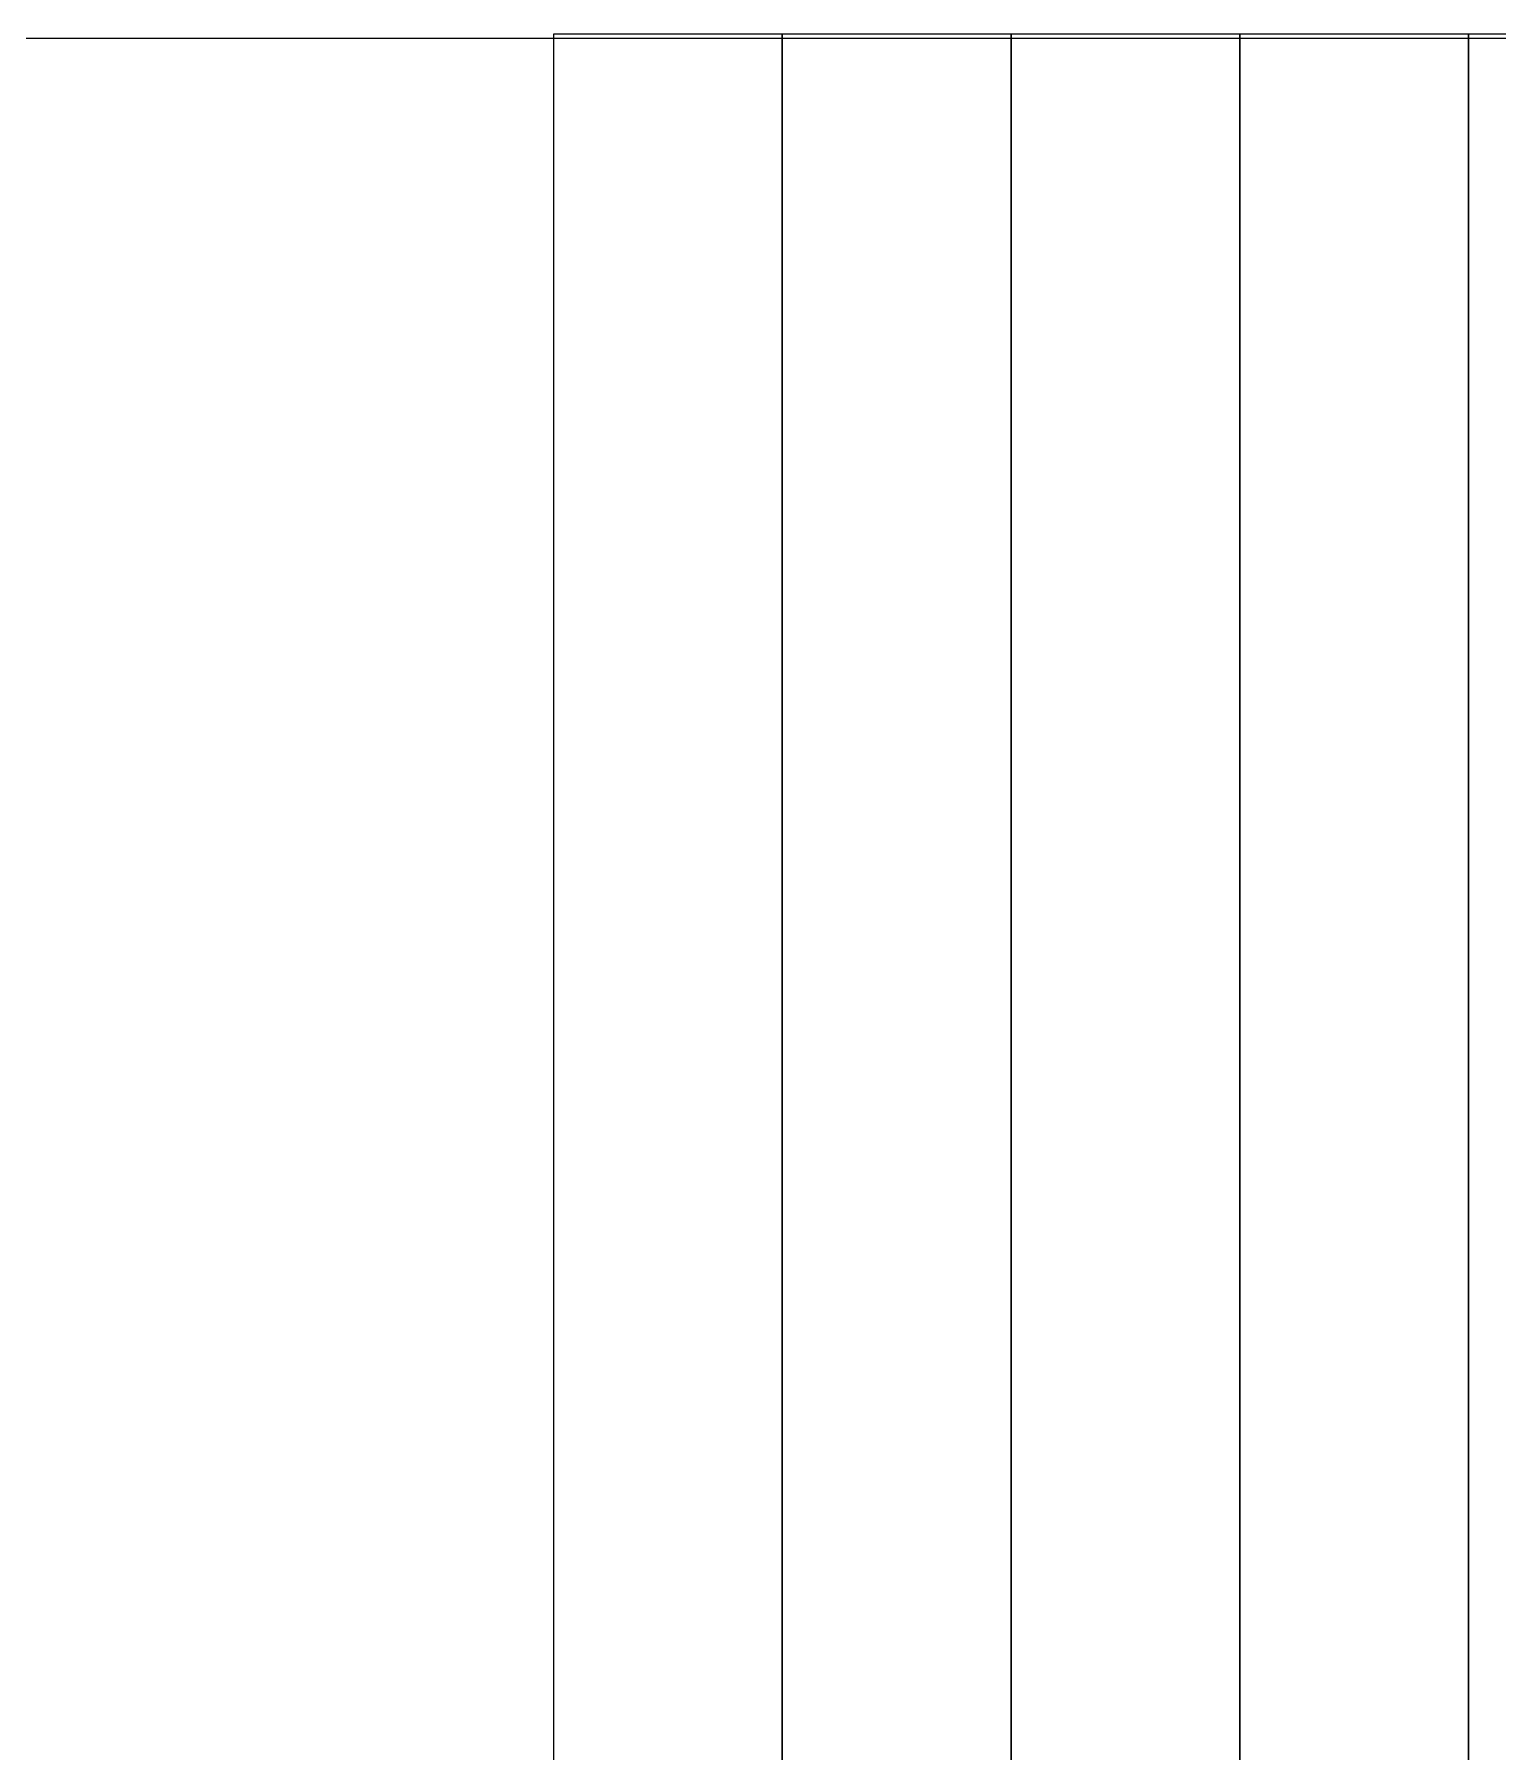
# Model space of a CAD drawing. Extents: x -19 to 297, y 0 to 420.
# Drawn here: x 231.024 to 234.222, y 267.773 to 271.527 of the extents above; entities that cross this region are included whole.
import ezdxf

# ---------------------------------------------------------------- set-up
doc = ezdxf.new("R2010")
doc.units = 0
doc.header["$MEASUREMENT"] = 0
doc.linetypes.add('K5LT_BASIC', pattern=[0])
doc.layers.add('Системный слой', color=7, linetype='Continuous')

# ---------------------------------------------------------------- blocks, each defined once
blk = doc.blocks.new('*U')
at = {"layer": 'Системный слой', "color": 5, "linetype": 'K5LT_BASIC'}
for p, q in [((232.658, 271.5271), (232.158, 271.5271)), ((232.158, 271.5271), (232.158, 264.4772)), ((233.158, 271.5271), (232.658, 271.5271)), ((232.658, 271.5271), (232.658, 264.4772)), ((232.658, 264.4772), (232.658, 271.5271)), ((233.658, 271.5271), (233.158, 271.5271)), ((233.158, 271.5271), (233.158, 264.4772)), ((233.158, 264.4772), (233.158, 271.5271)), ((234.158, 271.5271), (233.658, 271.5271)), ((233.658, 271.5271), (233.658, 264.4772)), ((233.658, 264.4772), (233.658, 271.5271)), ((234.658, 271.5271), (234.158, 271.5271)), ((234.158, 271.5271), (234.158, 264.4772)), ((234.158, 264.4772), (234.158, 271.5271))]:
    blk.add_line(p, q, dxfattribs=at)

msp = doc.modelspace()

# ---------------------------------------------------------------- linework, layer by layer
at = {"layer": 'Системный слой', "color": 5, "linetype": 'K5LT_BASIC'}
msp.add_line((226.1662, 271.519), (240.1662, 271.519), dxfattribs=at)

# ---------------------------------------------------------------- block references
at = {"layer": 'Системный слой'}
msp.add_blockref('*U', (0, 0), dxfattribs=at)
msp.add_blockref('*U', (0, 0), dxfattribs=at)
msp.add_blockref('*U', (0, 0), dxfattribs=at)
msp.add_blockref('*U', (0, 0), dxfattribs=at)
msp.add_blockref('*U', (0, 0), dxfattribs=at)
msp.add_blockref('*U', (0, 0), dxfattribs=at)
msp.add_blockref('*U', (0, 0), dxfattribs=at)
msp.add_blockref('*U', (0, 0), dxfattribs=at)
msp.add_blockref('*U', (0, 0), dxfattribs=at)
msp.add_blockref('*U', (0, 0), dxfattribs=at)
msp.add_blockref('*U', (0, 0), dxfattribs=at)
msp.add_blockref('*U', (0, 0), dxfattribs=at)
msp.add_blockref('*U', (0, 0), dxfattribs=at)
msp.add_blockref('*U', (0, 0), dxfattribs=at)
msp.add_blockref('*U', (0, 0), dxfattribs=at)
msp.add_blockref('*U', (0, 0), dxfattribs=at)
msp.add_blockref('*U', (0, 0), dxfattribs=at)
msp.add_blockref('*U', (0, 0), dxfattribs=at)
msp.add_blockref('*U', (0, 0), dxfattribs=at)
msp.add_blockref('*U', (0, 0), dxfattribs=at)
msp.add_blockref('*U', (0, 0), dxfattribs=at)
msp.add_blockref('*U', (0, 0), dxfattribs=at)
msp.add_blockref('*U', (0, 0), dxfattribs=at)
msp.add_blockref('*U', (0, 0), dxfattribs=at)
msp.add_blockref('*U', (0, 0), dxfattribs=at)
msp.add_blockref('*U', (0, 0), dxfattribs=at)
msp.add_blockref('*U', (0, 0), dxfattribs=at)
msp.add_blockref('*U', (0, 0), dxfattribs=at)
msp.add_blockref('*U', (0, 0), dxfattribs=at)
msp.add_blockref('*U', (0, 0), dxfattribs=at)
msp.add_blockref('*U', (0, 0), dxfattribs=at)
msp.add_blockref('*U', (0, 0), dxfattribs=at)
msp.add_blockref('*U', (0, 0), dxfattribs=at)
msp.add_blockref('*U', (0, 0), dxfattribs=at)
msp.add_blockref('*U', (0, 0), dxfattribs=at)
msp.add_blockref('*U', (0, 0), dxfattribs=at)
msp.add_blockref('*U', (0, 0), dxfattribs=at)
msp.add_blockref('*U', (0, 0), dxfattribs=at)
msp.add_blockref('*U', (0, 0), dxfattribs=at)
msp.add_blockref('*U', (0, 0), dxfattribs=at)
msp.add_blockref('*U', (0, 0), dxfattribs=at)
msp.add_blockref('*U', (0, 0), dxfattribs=at)
msp.add_blockref('*U', (0, 0), dxfattribs=at)
msp.add_blockref('*U', (0, 0), dxfattribs=at)
msp.add_blockref('*U', (0, 0), dxfattribs=at)
msp.add_blockref('*U', (0, 0), dxfattribs=at)
msp.add_blockref('*U', (0, 0), dxfattribs=at)
msp.add_blockref('*U', (0, 0), dxfattribs=at)
msp.add_blockref('*U', (0, 0), dxfattribs=at)
msp.add_blockref('*U', (0, 0), dxfattribs=at)
msp.add_blockref('*U', (0, 0), dxfattribs=at)
msp.add_blockref('*U', (0, 0), dxfattribs=at)
msp.add_blockref('*U', (0, 0), dxfattribs=at)
msp.add_blockref('*U', (0, 0), dxfattribs=at)
msp.add_blockref('*U', (0, 0), dxfattribs=at)
msp.add_blockref('*U', (0, 0), dxfattribs=at)
msp.add_blockref('*U', (0, 0), dxfattribs=at)
msp.add_blockref('*U', (0, 0), dxfattribs=at)
msp.add_blockref('*U', (0, 0), dxfattribs=at)
msp.add_blockref('*U', (0, 0), dxfattribs=at)
msp.add_blockref('*U', (0, 0), dxfattribs=at)
msp.add_blockref('*U', (0, 0), dxfattribs=at)
msp.add_blockref('*U', (0, 0), dxfattribs=at)
msp.add_blockref('*U', (0, 0), dxfattribs=at)
msp.add_blockref('*U', (0, 0), dxfattribs=at)
msp.add_blockref('*U', (0, 0), dxfattribs=at)
msp.add_blockref('*U', (0, 0), dxfattribs=at)
msp.add_blockref('*U', (0, 0), dxfattribs=at)
msp.add_blockref('*U', (0, 0), dxfattribs=at)
msp.add_blockref('*U', (0, 0), dxfattribs=at)
msp.add_blockref('*U', (0, 0), dxfattribs=at)
msp.add_blockref('*U', (0, 0), dxfattribs=at)
msp.add_blockref('*U', (0, 0), dxfattribs=at)
msp.add_blockref('*U', (0, 0), dxfattribs=at)
msp.add_blockref('*U', (0, 0), dxfattribs=at)
msp.add_blockref('*U', (0, 0), dxfattribs=at)
msp.add_blockref('*U', (0, 0), dxfattribs=at)
msp.add_blockref('*U', (0, 0), dxfattribs=at)
msp.add_blockref('*U', (0, 0), dxfattribs=at)
msp.add_blockref('*U', (0, 0), dxfattribs=at)
msp.add_blockref('*U', (0, 0), dxfattribs=at)
msp.add_blockref('*U', (0, 0), dxfattribs=at)
msp.add_blockref('*U', (0, 0), dxfattribs=at)
msp.add_blockref('*U', (0, 0), dxfattribs=at)
msp.add_blockref('*U', (0, 0), dxfattribs=at)
msp.add_blockref('*U', (0, 0), dxfattribs=at)
msp.add_blockref('*U', (0, 0), dxfattribs=at)
msp.add_blockref('*U', (0, 0), dxfattribs=at)
msp.add_blockref('*U', (0, 0), dxfattribs=at)
msp.add_blockref('*U', (0, 0), dxfattribs=at)
msp.add_blockref('*U', (0, 0), dxfattribs=at)
msp.add_blockref('*U', (0, 0), dxfattribs=at)
msp.add_blockref('*U', (0, 0), dxfattribs=at)
msp.add_blockref('*U', (0, 0), dxfattribs=at)
msp.add_blockref('*U', (0, 0), dxfattribs=at)
msp.add_blockref('*U', (0, 0), dxfattribs=at)
msp.add_blockref('*U', (0, 0), dxfattribs=at)
msp.add_blockref('*U', (0, 0), dxfattribs=at)
msp.add_blockref('*U', (0, 0), dxfattribs=at)
msp.add_blockref('*U', (0, 0), dxfattribs=at)
msp.add_blockref('*U', (0, 0), dxfattribs=at)
msp.add_blockref('*U', (0, 0), dxfattribs=at)
msp.add_blockref('*U', (0, 0), dxfattribs=at)
msp.add_blockref('*U', (0, 0), dxfattribs=at)
msp.add_blockref('*U', (0, 0), dxfattribs=at)
msp.add_blockref('*U', (0, 0), dxfattribs=at)
msp.add_blockref('*U', (0, 0), dxfattribs=at)
msp.add_blockref('*U', (0, 0), dxfattribs=at)
msp.add_blockref('*U', (0, 0), dxfattribs=at)
msp.add_blockref('*U', (0, 0), dxfattribs=at)
msp.add_blockref('*U', (0, 0), dxfattribs=at)
msp.add_blockref('*U', (0, 0), dxfattribs=at)
msp.add_blockref('*U', (0, 0), dxfattribs=at)
msp.add_blockref('*U', (0, 0), dxfattribs=at)
msp.add_blockref('*U', (0, 0), dxfattribs=at)
msp.add_blockref('*U', (0, 0), dxfattribs=at)
msp.add_blockref('*U', (0, 0), dxfattribs=at)
msp.add_blockref('*U', (0, 0), dxfattribs=at)
msp.add_blockref('*U', (0, 0), dxfattribs=at)
msp.add_blockref('*U', (0, 0), dxfattribs=at)
msp.add_blockref('*U', (0, 0), dxfattribs=at)
msp.add_blockref('*U', (0, 0), dxfattribs=at)
msp.add_blockref('*U', (0, 0), dxfattribs=at)
msp.add_blockref('*U', (0, 0), dxfattribs=at)
msp.add_blockref('*U', (0, 0), dxfattribs=at)
msp.add_blockref('*U', (0, 0), dxfattribs=at)
msp.add_blockref('*U', (0, 0), dxfattribs=at)
msp.add_blockref('*U', (0, 0), dxfattribs=at)
msp.add_blockref('*U', (0, 0), dxfattribs=at)
msp.add_blockref('*U', (0, 0), dxfattribs=at)
msp.add_blockref('*U', (0, 0), dxfattribs=at)
msp.add_blockref('*U', (0, 0), dxfattribs=at)
msp.add_blockref('*U', (0, 0), dxfattribs=at)
msp.add_blockref('*U', (0, 0), dxfattribs=at)
msp.add_blockref('*U', (0, 0), dxfattribs=at)
msp.add_blockref('*U', (0, 0), dxfattribs=at)
msp.add_blockref('*U', (0, 0), dxfattribs=at)
msp.add_blockref('*U', (0, 0), dxfattribs=at)
msp.add_blockref('*U', (0, 0), dxfattribs=at)
msp.add_blockref('*U', (0, 0), dxfattribs=at)
msp.add_blockref('*U', (0, 0), dxfattribs=at)
msp.add_blockref('*U', (0, 0), dxfattribs=at)
msp.add_blockref('*U', (0, 0), dxfattribs=at)
msp.add_blockref('*U', (0, 0), dxfattribs=at)
msp.add_blockref('*U', (0, 0), dxfattribs=at)
msp.add_blockref('*U', (0, 0), dxfattribs=at)
msp.add_blockref('*U', (0, 0), dxfattribs=at)
msp.add_blockref('*U', (0, 0), dxfattribs=at)
msp.add_blockref('*U', (0, 0), dxfattribs=at)
msp.add_blockref('*U', (0, 0), dxfattribs=at)
msp.add_blockref('*U', (0, 0), dxfattribs=at)
msp.add_blockref('*U', (0, 0), dxfattribs=at)
msp.add_blockref('*U', (0, 0), dxfattribs=at)
msp.add_blockref('*U', (0, 0), dxfattribs=at)
msp.add_blockref('*U', (0, 0), dxfattribs=at)
msp.add_blockref('*U', (0, 0), dxfattribs=at)
msp.add_blockref('*U', (0, 0), dxfattribs=at)
msp.add_blockref('*U', (0, 0), dxfattribs=at)
msp.add_blockref('*U', (0, 0), dxfattribs=at)
msp.add_blockref('*U', (0, 0), dxfattribs=at)
msp.add_blockref('*U', (0, 0), dxfattribs=at)
msp.add_blockref('*U', (0, 0), dxfattribs=at)
msp.add_blockref('*U', (0, 0), dxfattribs=at)
msp.add_blockref('*U', (0, 0), dxfattribs=at)
msp.add_blockref('*U', (0, 0), dxfattribs=at)
msp.add_blockref('*U', (0, 0), dxfattribs=at)
msp.add_blockref('*U', (0, 0), dxfattribs=at)
msp.add_blockref('*U', (0, 0), dxfattribs=at)
msp.add_blockref('*U', (0, 0), dxfattribs=at)
msp.add_blockref('*U', (0, 0), dxfattribs=at)
msp.add_blockref('*U', (0, 0), dxfattribs=at)
msp.add_blockref('*U', (0, 0), dxfattribs=at)
msp.add_blockref('*U', (0, 0), dxfattribs=at)
msp.add_blockref('*U', (0, 0), dxfattribs=at)
msp.add_blockref('*U', (0, 0), dxfattribs=at)
msp.add_blockref('*U', (0, 0), dxfattribs=at)
msp.add_blockref('*U', (0, 0), dxfattribs=at)
msp.add_blockref('*U', (0, 0), dxfattribs=at)
msp.add_blockref('*U', (0, 0), dxfattribs=at)
msp.add_blockref('*U', (0, 0), dxfattribs=at)
msp.add_blockref('*U', (0, 0), dxfattribs=at)
msp.add_blockref('*U', (0, 0), dxfattribs=at)
msp.add_blockref('*U', (0, 0), dxfattribs=at)
msp.add_blockref('*U', (0, 0), dxfattribs=at)
msp.add_blockref('*U', (0, 0), dxfattribs=at)
msp.add_blockref('*U', (0, 0), dxfattribs=at)
msp.add_blockref('*U', (0, 0), dxfattribs=at)
msp.add_blockref('*U', (0, 0), dxfattribs=at)
msp.add_blockref('*U', (0, 0), dxfattribs=at)
msp.add_blockref('*U', (0, 0), dxfattribs=at)
msp.add_blockref('*U', (0, 0), dxfattribs=at)
msp.add_blockref('*U', (0, 0), dxfattribs=at)
msp.add_blockref('*U', (0, 0), dxfattribs=at)
msp.add_blockref('*U', (0, 0), dxfattribs=at)
msp.add_blockref('*U', (0, 0), dxfattribs=at)
msp.add_blockref('*U', (0, 0), dxfattribs=at)
msp.add_blockref('*U', (0, 0), dxfattribs=at)
msp.add_blockref('*U', (0, 0), dxfattribs=at)
msp.add_blockref('*U', (0, 0), dxfattribs=at)
msp.add_blockref('*U', (0, 0), dxfattribs=at)
msp.add_blockref('*U', (0, 0), dxfattribs=at)
msp.add_blockref('*U', (0, 0), dxfattribs=at)
msp.add_blockref('*U', (0, 0), dxfattribs=at)
msp.add_blockref('*U', (0, 0), dxfattribs=at)
msp.add_blockref('*U', (0, 0), dxfattribs=at)
msp.add_blockref('*U', (0, 0), dxfattribs=at)
msp.add_blockref('*U', (0, 0), dxfattribs=at)
msp.add_blockref('*U', (0, 0), dxfattribs=at)
msp.add_blockref('*U', (0, 0), dxfattribs=at)
msp.add_blockref('*U', (0, 0), dxfattribs=at)
msp.add_blockref('*U', (0, 0), dxfattribs=at)
msp.add_blockref('*U', (0, 0), dxfattribs=at)
msp.add_blockref('*U', (0, 0), dxfattribs=at)
msp.add_blockref('*U', (0, 0), dxfattribs=at)
msp.add_blockref('*U', (0, 0), dxfattribs=at)
msp.add_blockref('*U', (0, 0), dxfattribs=at)
msp.add_blockref('*U', (0, 0), dxfattribs=at)
msp.add_blockref('*U', (0, 0), dxfattribs=at)
msp.add_blockref('*U', (0, 0), dxfattribs=at)
msp.add_blockref('*U', (0, 0), dxfattribs=at)
msp.add_blockref('*U', (0, 0), dxfattribs=at)
msp.add_blockref('*U', (0, 0), dxfattribs=at)
msp.add_blockref('*U', (0, 0), dxfattribs=at)
msp.add_blockref('*U', (0, 0), dxfattribs=at)
msp.add_blockref('*U', (0, 0), dxfattribs=at)
msp.add_blockref('*U', (0, 0), dxfattribs=at)
msp.add_blockref('*U', (0, 0), dxfattribs=at)
msp.add_blockref('*U', (0, 0), dxfattribs=at)
msp.add_blockref('*U', (0, 0), dxfattribs=at)
msp.add_blockref('*U', (0, 0), dxfattribs=at)
msp.add_blockref('*U', (0, 0), dxfattribs=at)
msp.add_blockref('*U', (0, 0), dxfattribs=at)
msp.add_blockref('*U', (0, 0), dxfattribs=at)
msp.add_blockref('*U', (0, 0), dxfattribs=at)
msp.add_blockref('*U', (0, 0), dxfattribs=at)
msp.add_blockref('*U', (0, 0), dxfattribs=at)
msp.add_blockref('*U', (0, 0), dxfattribs=at)
msp.add_blockref('*U', (0, 0), dxfattribs=at)
msp.add_blockref('*U', (0, 0), dxfattribs=at)
msp.add_blockref('*U', (0, 0), dxfattribs=at)
msp.add_blockref('*U', (0, 0), dxfattribs=at)
msp.add_blockref('*U', (0, 0), dxfattribs=at)
msp.add_blockref('*U', (0, 0), dxfattribs=at)
msp.add_blockref('*U', (0, 0), dxfattribs=at)
msp.add_blockref('*U', (0, 0), dxfattribs=at)
msp.add_blockref('*U', (0, 0), dxfattribs=at)
msp.add_blockref('*U', (0, 0), dxfattribs=at)
msp.add_blockref('*U', (0, 0), dxfattribs=at)
msp.add_blockref('*U', (0, 0), dxfattribs=at)
msp.add_blockref('*U', (0, 0), dxfattribs=at)
msp.add_blockref('*U', (0, 0), dxfattribs=at)
msp.add_blockref('*U', (0, 0), dxfattribs=at)
msp.add_blockref('*U', (0, 0), dxfattribs=at)
msp.add_blockref('*U', (0, 0), dxfattribs=at)
msp.add_blockref('*U', (0, 0), dxfattribs=at)
msp.add_blockref('*U', (0, 0), dxfattribs=at)
msp.add_blockref('*U', (0, 0), dxfattribs=at)
msp.add_blockref('*U', (0, 0), dxfattribs=at)
msp.add_blockref('*U', (0, 0), dxfattribs=at)
msp.add_blockref('*U', (0, 0), dxfattribs=at)
msp.add_blockref('*U', (0, 0), dxfattribs=at)
msp.add_blockref('*U', (0, 0), dxfattribs=at)
msp.add_blockref('*U', (0, 0), dxfattribs=at)
msp.add_blockref('*U', (0, 0), dxfattribs=at)
msp.add_blockref('*U', (0, 0), dxfattribs=at)
msp.add_blockref('*U', (0, 0), dxfattribs=at)
msp.add_blockref('*U', (0, 0), dxfattribs=at)
msp.add_blockref('*U', (0, 0), dxfattribs=at)
msp.add_blockref('*U', (0, 0), dxfattribs=at)
msp.add_blockref('*U', (0, 0), dxfattribs=at)
msp.add_blockref('*U', (0, 0), dxfattribs=at)
msp.add_blockref('*U', (0, 0), dxfattribs=at)
msp.add_blockref('*U', (0, 0), dxfattribs=at)
msp.add_blockref('*U', (0, 0), dxfattribs=at)
msp.add_blockref('*U', (0, 0), dxfattribs=at)
msp.add_blockref('*U', (0, 0), dxfattribs=at)
msp.add_blockref('*U', (0, 0), dxfattribs=at)
msp.add_blockref('*U', (0, 0), dxfattribs=at)
msp.add_blockref('*U', (0, 0), dxfattribs=at)
msp.add_blockref('*U', (0, 0), dxfattribs=at)
msp.add_blockref('*U', (0, 0), dxfattribs=at)
msp.add_blockref('*U', (0, 0), dxfattribs=at)
msp.add_blockref('*U', (0, 0), dxfattribs=at)
msp.add_blockref('*U', (0, 0), dxfattribs=at)
msp.add_blockref('*U', (0, 0), dxfattribs=at)
msp.add_blockref('*U', (0, 0), dxfattribs=at)
msp.add_blockref('*U', (0, 0), dxfattribs=at)
msp.add_blockref('*U', (0, 0), dxfattribs=at)
msp.add_blockref('*U', (0, 0), dxfattribs=at)
msp.add_blockref('*U', (0, 0), dxfattribs=at)
msp.add_blockref('*U', (0, 0), dxfattribs=at)
msp.add_blockref('*U', (0, 0), dxfattribs=at)
msp.add_blockref('*U', (0, 0), dxfattribs=at)
msp.add_blockref('*U', (0, 0), dxfattribs=at)
msp.add_blockref('*U', (0, 0), dxfattribs=at)
msp.add_blockref('*U', (0, 0), dxfattribs=at)
msp.add_blockref('*U', (0, 0), dxfattribs=at)
msp.add_blockref('*U', (0, 0), dxfattribs=at)
msp.add_blockref('*U', (0, 0), dxfattribs=at)
msp.add_blockref('*U', (0, 0), dxfattribs=at)
msp.add_blockref('*U', (0, 0), dxfattribs=at)
msp.add_blockref('*U', (0, 0), dxfattribs=at)
msp.add_blockref('*U', (0, 0), dxfattribs=at)
msp.add_blockref('*U', (0, 0), dxfattribs=at)
msp.add_blockref('*U', (0, 0), dxfattribs=at)
msp.add_blockref('*U', (0, 0), dxfattribs=at)
msp.add_blockref('*U', (0, 0), dxfattribs=at)
msp.add_blockref('*U', (0, 0), dxfattribs=at)
msp.add_blockref('*U', (0, 0), dxfattribs=at)
msp.add_blockref('*U', (0, 0), dxfattribs=at)
msp.add_blockref('*U', (0, 0), dxfattribs=at)
msp.add_blockref('*U', (0, 0), dxfattribs=at)
msp.add_blockref('*U', (0, 0), dxfattribs=at)
msp.add_blockref('*U', (0, 0), dxfattribs=at)
msp.add_blockref('*U', (0, 0), dxfattribs=at)
msp.add_blockref('*U', (0, 0), dxfattribs=at)
msp.add_blockref('*U', (0, 0), dxfattribs=at)
msp.add_blockref('*U', (0, 0), dxfattribs=at)
msp.add_blockref('*U', (0, 0), dxfattribs=at)
msp.add_blockref('*U', (0, 0), dxfattribs=at)
msp.add_blockref('*U', (0, 0), dxfattribs=at)
msp.add_blockref('*U', (0, 0), dxfattribs=at)
msp.add_blockref('*U', (0, 0), dxfattribs=at)
msp.add_blockref('*U', (0, 0), dxfattribs=at)
msp.add_blockref('*U', (0, 0), dxfattribs=at)
msp.add_blockref('*U', (0, 0), dxfattribs=at)
msp.add_blockref('*U', (0, 0), dxfattribs=at)
msp.add_blockref('*U', (0, 0), dxfattribs=at)
msp.add_blockref('*U', (0, 0), dxfattribs=at)
msp.add_blockref('*U', (0, 0), dxfattribs=at)
msp.add_blockref('*U', (0, 0), dxfattribs=at)
msp.add_blockref('*U', (0, 0), dxfattribs=at)
msp.add_blockref('*U', (0, 0), dxfattribs=at)
msp.add_blockref('*U', (0, 0), dxfattribs=at)
msp.add_blockref('*U', (0, 0), dxfattribs=at)
msp.add_blockref('*U', (0, 0), dxfattribs=at)
msp.add_blockref('*U', (0, 0), dxfattribs=at)
msp.add_blockref('*U', (0, 0), dxfattribs=at)
msp.add_blockref('*U', (0, 0), dxfattribs=at)
msp.add_blockref('*U', (0, 0), dxfattribs=at)
msp.add_blockref('*U', (0, 0), dxfattribs=at)
msp.add_blockref('*U', (0, 0), dxfattribs=at)
msp.add_blockref('*U', (0, 0), dxfattribs=at)
msp.add_blockref('*U', (0, 0), dxfattribs=at)
msp.add_blockref('*U', (0, 0), dxfattribs=at)
msp.add_blockref('*U', (0, 0), dxfattribs=at)
msp.add_blockref('*U', (0, 0), dxfattribs=at)
msp.add_blockref('*U', (0, 0), dxfattribs=at)
msp.add_blockref('*U', (0, 0), dxfattribs=at)
msp.add_blockref('*U', (0, 0), dxfattribs=at)
msp.add_blockref('*U', (0, 0), dxfattribs=at)
msp.add_blockref('*U', (0, 0), dxfattribs=at)
msp.add_blockref('*U', (0, 0), dxfattribs=at)
msp.add_blockref('*U', (0, 0), dxfattribs=at)
msp.add_blockref('*U', (0, 0), dxfattribs=at)
msp.add_blockref('*U', (0, 0), dxfattribs=at)
msp.add_blockref('*U', (0, 0), dxfattribs=at)
msp.add_blockref('*U', (0, 0), dxfattribs=at)
msp.add_blockref('*U', (0, 0), dxfattribs=at)
msp.add_blockref('*U', (0, 0), dxfattribs=at)
msp.add_blockref('*U', (0, 0), dxfattribs=at)
msp.add_blockref('*U', (0, 0), dxfattribs=at)
msp.add_blockref('*U', (0, 0), dxfattribs=at)
msp.add_blockref('*U', (0, 0), dxfattribs=at)
msp.add_blockref('*U', (0, 0), dxfattribs=at)
msp.add_blockref('*U', (0, 0), dxfattribs=at)
msp.add_blockref('*U', (0, 0), dxfattribs=at)
msp.add_blockref('*U', (0, 0), dxfattribs=at)
msp.add_blockref('*U', (0, 0), dxfattribs=at)
msp.add_blockref('*U', (0, 0), dxfattribs=at)
msp.add_blockref('*U', (0, 0), dxfattribs=at)
msp.add_blockref('*U', (0, 0), dxfattribs=at)
msp.add_blockref('*U', (0, 0), dxfattribs=at)
msp.add_blockref('*U', (0, 0), dxfattribs=at)
msp.add_blockref('*U', (0, 0), dxfattribs=at)
msp.add_blockref('*U', (0, 0), dxfattribs=at)
msp.add_blockref('*U', (0, 0), dxfattribs=at)
msp.add_blockref('*U', (0, 0), dxfattribs=at)
msp.add_blockref('*U', (0, 0), dxfattribs=at)
msp.add_blockref('*U', (0, 0), dxfattribs=at)
msp.add_blockref('*U', (0, 0), dxfattribs=at)
msp.add_blockref('*U', (0, 0), dxfattribs=at)
msp.add_blockref('*U', (0, 0), dxfattribs=at)
msp.add_blockref('*U', (0, 0), dxfattribs=at)
msp.add_blockref('*U', (0, 0), dxfattribs=at)
msp.add_blockref('*U', (0, 0), dxfattribs=at)
msp.add_blockref('*U', (0, 0), dxfattribs=at)
msp.add_blockref('*U', (0, 0), dxfattribs=at)
msp.add_blockref('*U', (0, 0), dxfattribs=at)
msp.add_blockref('*U', (0, 0), dxfattribs=at)
msp.add_blockref('*U', (0, 0), dxfattribs=at)
msp.add_blockref('*U', (0, 0), dxfattribs=at)
msp.add_blockref('*U', (0, 0), dxfattribs=at)
msp.add_blockref('*U', (0, 0), dxfattribs=at)
msp.add_blockref('*U', (0, 0), dxfattribs=at)
msp.add_blockref('*U', (0, 0), dxfattribs=at)
msp.add_blockref('*U', (0, 0), dxfattribs=at)
msp.add_blockref('*U', (0, 0), dxfattribs=at)
msp.add_blockref('*U', (0, 0), dxfattribs=at)
msp.add_blockref('*U', (0, 0), dxfattribs=at)
msp.add_blockref('*U', (0, 0), dxfattribs=at)
msp.add_blockref('*U', (0, 0), dxfattribs=at)
msp.add_blockref('*U', (0, 0), dxfattribs=at)
msp.add_blockref('*U', (0, 0), dxfattribs=at)
msp.add_blockref('*U', (0, 0), dxfattribs=at)
msp.add_blockref('*U', (0, 0), dxfattribs=at)
msp.add_blockref('*U', (0, 0), dxfattribs=at)
msp.add_blockref('*U', (0, 0), dxfattribs=at)
msp.add_blockref('*U', (0, 0), dxfattribs=at)
msp.add_blockref('*U', (0, 0), dxfattribs=at)
msp.add_blockref('*U', (0, 0), dxfattribs=at)
msp.add_blockref('*U', (0, 0), dxfattribs=at)
msp.add_blockref('*U', (0, 0), dxfattribs=at)
msp.add_blockref('*U', (0, 0), dxfattribs=at)
msp.add_blockref('*U', (0, 0), dxfattribs=at)
msp.add_blockref('*U', (0, 0), dxfattribs=at)
msp.add_blockref('*U', (0, 0), dxfattribs=at)
msp.add_blockref('*U', (0, 0), dxfattribs=at)
msp.add_blockref('*U', (0, 0), dxfattribs=at)
msp.add_blockref('*U', (0, 0), dxfattribs=at)
msp.add_blockref('*U', (0, 0), dxfattribs=at)
msp.add_blockref('*U', (0, 0), dxfattribs=at)
msp.add_blockref('*U', (0, 0), dxfattribs=at)
msp.add_blockref('*U', (0, 0), dxfattribs=at)
msp.add_blockref('*U', (0, 0), dxfattribs=at)
msp.add_blockref('*U', (0, 0), dxfattribs=at)
msp.add_blockref('*U', (0, 0), dxfattribs=at)
msp.add_blockref('*U', (0, 0), dxfattribs=at)
msp.add_blockref('*U', (0, 0), dxfattribs=at)
msp.add_blockref('*U', (0, 0), dxfattribs=at)
msp.add_blockref('*U', (0, 0), dxfattribs=at)
msp.add_blockref('*U', (0, 0), dxfattribs=at)
msp.add_blockref('*U', (0, 0), dxfattribs=at)
msp.add_blockref('*U', (0, 0), dxfattribs=at)
msp.add_blockref('*U', (0, 0), dxfattribs=at)
msp.add_blockref('*U', (0, 0), dxfattribs=at)
msp.add_blockref('*U', (0, 0), dxfattribs=at)
msp.add_blockref('*U', (0, 0), dxfattribs=at)
msp.add_blockref('*U', (0, 0), dxfattribs=at)
msp.add_blockref('*U', (0, 0), dxfattribs=at)
msp.add_blockref('*U', (0, 0), dxfattribs=at)
msp.add_blockref('*U', (0, 0), dxfattribs=at)
msp.add_blockref('*U', (0, 0), dxfattribs=at)
msp.add_blockref('*U', (0, 0), dxfattribs=at)
msp.add_blockref('*U', (0, 0), dxfattribs=at)
msp.add_blockref('*U', (0, 0), dxfattribs=at)
msp.add_blockref('*U', (0, 0), dxfattribs=at)
msp.add_blockref('*U', (0, 0), dxfattribs=at)
msp.add_blockref('*U', (0, 0), dxfattribs=at)
msp.add_blockref('*U', (0, 0), dxfattribs=at)

doc.saveas('drawing.dxf')
